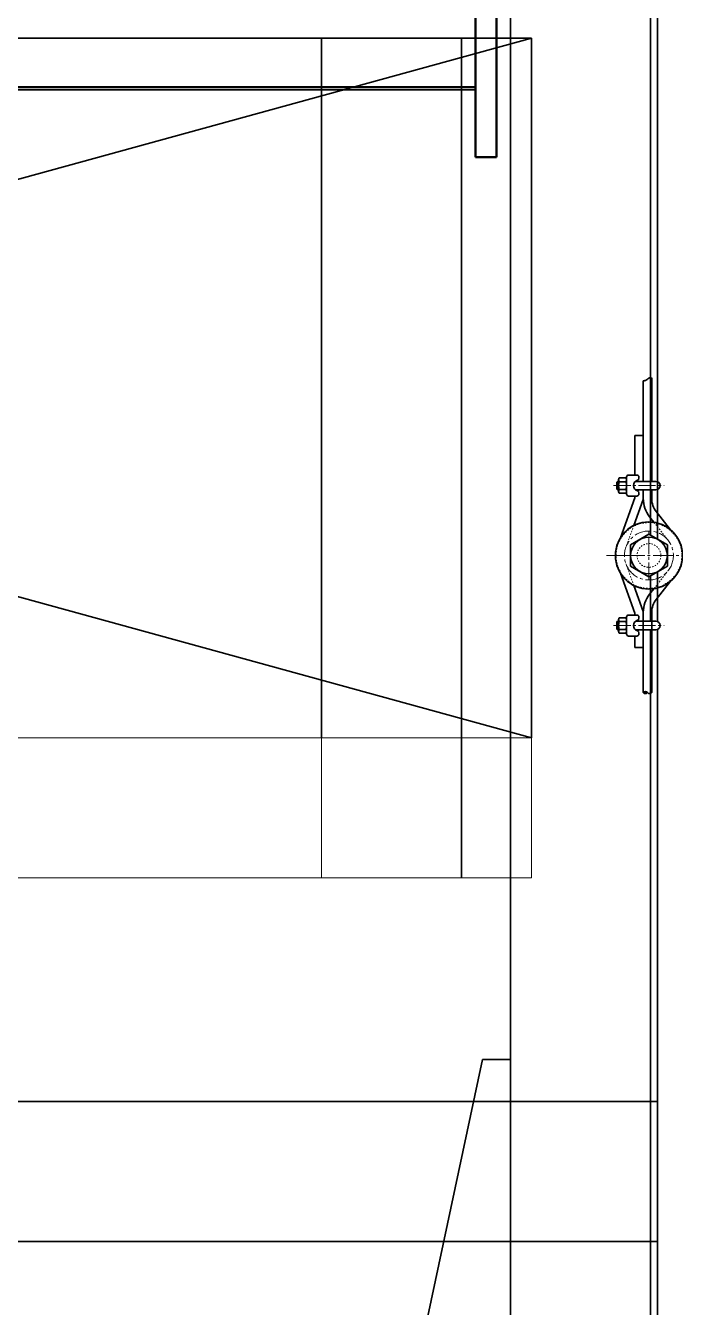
# Model space of a CAD drawing. Header units: millimetres. Extents: x -67280 to 67280, y -47520 to 47520.
# Drawn here: x 15510 to 15975, y 8203 to 9119 of the extents above; entities that cross this region are included whole.
import ezdxf

# ---------------------------------------------------------------- set-up
doc = ezdxf.new("R2010")
doc.units = ezdxf.units.MM
doc.linetypes.add('点画线', pattern=[18, 12, -2, 2, -2])
doc.linetypes.add('虚线', pattern=[2, 1, -1])
for name, color, linetype, lineweight in [('ACADCAXA细实线层', 3, 'Continuous', 18), ('EB0', 7, 'Continuous', 35), ('EB0_1', 7, 'Continuous', 35), ('中心线层', 1, '点画线', 18), ('剖面线层', 6, 'Continuous', 18), ('尺寸线层', 4, 'Continuous', 18), ('粗实线层', 7, 'Continuous', 35), ('细实线层', 3, 'Continuous', 18), ('虚线层', 100, '虚线', 18)]:
    doc.layers.add(name, color=color, linetype=linetype, lineweight=lineweight)

# ---------------------------------------------------------------- blocks, each defined once
blk = doc.blocks.new('*X1463')
at = {"layer": 'EB0', "linetype": 'Continuous', "lineweight": 50}
for p, q in [((0, -2208), (0, -2408)), ((-15, -2358), (-15, -2258)), ((-15, -2258), (-15, -2358)), ((-15, -2358), (-15, -2258)), ((-15, -2358), (-1275, -2358)), ((-15, -2358), (-15, -2408)), ((0, -2408), (-15, -2408))]:
    blk.add_line(p, q, dxfattribs=at)
at = {"layer": '粗实线层'}
for p, q in [((-1235, -2360), (-15, -2360)), ((-15, -2358), (-1145.78, -2358))]:
    blk.add_line(p, q, dxfattribs=at)
at = {"layer": '虚线层', "linetype": 'Continuous', "lineweight": 50}
blk.add_line((-15, -2258), (-15, -2358), dxfattribs=at)
blk = doc.blocks.new('*X1452')
at = {"layer": 'EB0'}
for p, q in [((-250, 10463.21), (-250, -44.72)), ((-370.01, 355.02), (-435.01, 50.02)), ((-350.01, 355.02), (-370.01, 355.02))]:
    blk.add_line(p, q, dxfattribs=at)
at = {"layer": 'EB0_1'}
for p, q in [((-350, 30), (-350, 10349)), ((-350.01, 40), (-350.01, 180))]:
    blk.add_line(p, q, dxfattribs=at)
at = {"layer": 'EB0'}
blk.add_blockref('*X1463', (-360, 3408.02), dxfattribs=at)
blk = doc.blocks.new('*X1529')
at = {"layer": 'EB0'}
for p, q in [((0, 15.18), (-13.15, 7.59)), ((13.15, 7.59), (0, 15.18)), ((-13.15, 7.59), (-13.15, -7.59)), ((13.15, -7.59), (13.15, 7.59)), ((-13.15, -7.59), (0, -15.18)), ((0, -15.18), (13.15, -7.59))]:
    blk.add_line(p, q, dxfattribs=at)
blk.add_circle((0, 0), 13.15, dxfattribs=at)
at = {"layer": '中心线层', "linetype": '点画线', "lineweight": 18}
for p, q in [((0, -16.97), (0, 16.97)), ((14.94, 0), (-14.94, 0))]:
    blk.add_line(p, q, dxfattribs=at)
blk = doc.blocks.new('*X1531')
at = {"layer": 'EB0'}
for p, q in [((-5.7, 4.14), (-5.7, -4.14)), ((-0.43, 5.52), (-5.27, 5.52)), ((-5.27, 2.76), (-0.43, 2.76)), ((0, 4.14), (0, -4.14)), ((-5.27, -2.76), (-0.43, -2.76)), ((-0.43, -5.53), (-5.27, -5.53))]:
    blk.add_line(p, q, dxfattribs=at)
for centre, radius, start, end in [((-3.29, 4.14), 2.41, 145.0795, 214.9205), ((3.3, 0), 9, 162.12482, 197.87518), ((-2.41, 4.14), 2.41, 325.0795, 34.9205), ((-9, 0), 9, 342.12482, 17.87518), ((-3.29, -4.14), 2.41, 145.0795, 214.9205), ((-2.41, -4.14), 2.41, 325.0795, 34.9205)]:
    blk.add_arc(centre, radius, start, end, dxfattribs=at)
at = {"layer": '中心线层', "linetype": '点画线', "lineweight": 18}
blk.add_line((3, 0), (-8.7, 0), dxfattribs=at)
blk = doc.blocks.new('*X1530')
at = {"layer": 'EB0'}
for p, q in [((-14.81, -11.39), (-14.81, 0.66)), ((-13.31, 2.16), (-7.43, 2.16)), ((-5.93, 0.66), (-5.93, -0.16)), ((-21.31, -2.37), (-21.81, -2.87)), ((-21.81, -7.87), (-21.81, -2.87)), ((-21.31, -8.37), (-21.81, -7.87)), ((-21.31, -2.37), (-21.31, -8.37)), ((-21.31, -2.37), (-14.81, -2.37)), ((-21.31, -8.37), (-14.81, -8.37)), ((-8.45, -2.37), (6.19, -2.37)), ((-8.45, -8.37), (6.19, -8.37)), ((-13.31, -12.89), (-7.43, -12.89)), ((-5.93, -10.57), (-5.93, -11.39))]:
    blk.add_line(p, q, dxfattribs=at)
for centre, radius, start, end in [((-13.31, 0.66), 1.5, 90, 180), ((-7.43, 0.66), 1.5, 0, 90), ((-5.93, -5.37), 3.92, 106.0684, 253.93164), ((-7.43, -0.16), 1.5, 286.06814, 0.0001), ((-7.43, -10.57), 1.5, 0.0003, 73.93087), ((6.19, -5.37), 3, 0, 90), ((6.19, -5.37), 3, 270, 0), ((-13.31, -11.39), 1.5, 180, 270), ((-7.43, -11.39), 1.5, 270, 360)]:
    blk.add_arc(centre, radius, start, end, dxfattribs=at)
at = {"layer": '中心线层', "linetype": '点画线', "lineweight": 18}
blk.add_line((-24.15, -5.37), (12.19, -5.37), dxfattribs=at)
blk.add_wipeout([(-14.81, -5.37), (-14.81, -4.56), (-14.81, -4.56), (-14.81, -1.22), (-14.81, -1.22), (-14.81, -1.17), (-14.81, -1.12), (-14.82, -1.07), (-14.82, -1.03), (-14.83, -0.98), (-14.83, -0.93), (-14.84, -0.88), (-14.84, -0.83), (-14.85, -0.78), (-14.86, -0.73), (-14.87, -0.69), (-14.88, -0.64), (-14.9, -0.59), (-14.91, -0.54), (-14.92, -0.5), (-14.94, -0.45), (-14.96, -0.4), (-14.97, -0.36), (-14.99, -0.31), (-15.01, -0.27), (-15.03, -0.22), (-15.05, -0.18), (-15.07, -0.13), (-15.09, -0.09), (-15.12, -0.05), (-15.14, -0.01), (-15.17, 0.04), (-15.19, 0.08), (-15.22, 0.12), (-15.25, 0.16), (-15.25, 0.16), (-20.08, 0.16), (-20.08, 0.16), (-20.11, 0.12), (-20.13, 0.08), (-20.16, 0.04), (-20.18, -0.01), (-20.21, -0.05), (-20.23, -0.09), (-20.25, -0.13), (-20.28, -0.18), (-20.3, -0.22), (-20.32, -0.27), (-20.34, -0.31), (-20.35, -0.36), (-20.37, -0.4), (-20.39, -0.45), (-20.4, -0.5), (-20.42, -0.54), (-20.43, -0.59), (-20.44, -0.64), (-20.45, -0.69), (-20.46, -0.73), (-20.47, -0.78), (-20.48, -0.83), (-20.49, -0.88), (-20.49, -0.93), (-20.5, -0.98), (-20.5, -1.03), (-20.51, -1.07), (-20.51, -1.12), (-20.51, -1.17), (-20.51, -1.22), (-20.51, -1.22), (-20.51, -4.56), (-20.51, -4.56), (-20.51, -5.37), (-20.51, -5.37), (-20.51, -9.51), (-20.51, -9.51), (-20.51, -9.56), (-20.51, -9.61), (-20.51, -9.66), (-20.5, -9.7), (-20.5, -9.75), (-20.49, -9.8), (-20.49, -9.85), (-20.48, -9.9), (-20.47, -9.95), (-20.46, -10), (-20.45, -10.04), (-20.44, -10.09), (-20.43, -10.14), (-20.42, -10.19), (-20.4, -10.23), (-20.39, -10.28), (-20.37, -10.33), (-20.35, -10.37), (-20.34, -10.42), (-20.32, -10.46), (-20.3, -10.51), (-20.28, -10.55), (-20.25, -10.6), (-20.23, -10.64), (-20.21, -10.68), (-20.18, -10.72), (-20.16, -10.77), (-20.13, -10.81), (-20.11, -10.85), (-20.08, -10.89), (-20.08, -10.89), (-15.25, -10.89), (-15.25, -10.89), (-15.22, -10.85), (-15.19, -10.81), (-15.17, -10.77), (-15.14, -10.72), (-15.12, -10.68), (-15.09, -10.64), (-15.07, -10.6), (-15.05, -10.55), (-15.03, -10.51), (-15.01, -10.46), (-14.99, -10.42), (-14.97, -10.37), (-14.96, -10.33), (-14.94, -10.28), (-14.92, -10.23), (-14.91, -10.19), (-14.9, -10.14), (-14.88, -10.09), (-14.87, -10.04), (-14.86, -10), (-14.85, -9.95), (-14.84, -9.9), (-14.84, -9.85), (-14.83, -9.8), (-14.83, -9.75), (-14.82, -9.7), (-14.82, -9.66), (-14.81, -9.61), (-14.81, -9.56), (-14.81, -9.51), (-14.81, -9.51)]).dxf.layer = 'EB0'
at = {"layer": 'EB0'}
blk.add_blockref('*X1531', (-14.81, -5.37), dxfattribs=at)
blk = doc.blocks.new('*X1533')
at = {"layer": 'EB0'}
for p, q in [((-5.7, -4.14), (-5.7, 4.14)), ((-0.43, 5.52), (-5.27, 5.52)), ((-5.27, 2.76), (-0.43, 2.76)), ((0, -4.14), (0, 4.14)), ((-5.27, -2.76), (-0.43, -2.76)), ((-0.43, -5.53), (-5.27, -5.53))]:
    blk.add_line(p, q, dxfattribs=at)
for centre, radius, start, end in [((-3.29, 4.14), 2.41, 145.0795, 214.9205), ((3.3, 0), 9, 162.12482, 197.87518), ((-2.41, 4.14), 2.41, 325.0795, 34.9205), ((-9, 0), 9, 342.12482, 17.87518), ((-3.29, -4.14), 2.41, 145.0795, 214.9205), ((-2.41, -4.14), 2.41, 325.0795, 34.9205)]:
    blk.add_arc(centre, radius, start, end, dxfattribs=at)
at = {"layer": '中心线层', "linetype": '点画线', "lineweight": 18}
blk.add_line((3, 0), (-8.7, 0), dxfattribs=at)
blk = doc.blocks.new('*X1532')
at = {"layer": 'EB0'}
for p, q in [((-14.81, 11.39), (-14.81, -0.66)), ((-13.31, 12.89), (-7.43, 12.89)), ((-5.93, 10.57), (-5.93, 11.39)), ((-21.31, 8.37), (-21.81, 7.87)), ((-21.81, 7.87), (-21.81, 2.87)), ((-21.31, 2.37), (-21.81, 2.87)), ((-21.31, 2.37), (-21.31, 8.37)), ((-21.31, 8.37), (-14.81, 8.37)), ((-21.31, 2.37), (-14.81, 2.37)), ((-8.45, 8.37), (6.19, 8.37)), ((-8.45, 2.37), (6.19, 2.37)), ((-5.93, -0.66), (-5.93, 0.16)), ((-13.31, -2.16), (-7.43, -2.16))]:
    blk.add_line(p, q, dxfattribs=at)
for centre, radius, start, end in [((-13.31, 11.39), 1.5, 90, 180), ((-7.43, 11.39), 1.5, 0, 90), ((-7.43, 10.57), 1.5, 286.06913, 359.9997), ((-5.93, 5.37), 3.92, 106.06836, 253.9316), ((-7.43, 0.16), 1.5, 359.9999, 73.93186), ((6.19, 5.37), 3, 0, 90), ((6.19, 5.37), 3, 270, 360), ((-13.31, -0.66), 1.5, 180, 270), ((-7.43, -0.66), 1.5, 270, 0)]:
    blk.add_arc(centre, radius, start, end, dxfattribs=at)
at = {"layer": '中心线层', "linetype": '点画线', "lineweight": 18}
blk.add_line((-24.15, 5.37), (12.19, 5.37), dxfattribs=at)
blk.add_wipeout([(-14.81, 5.37), (-14.81, 6.17), (-14.81, 6.17), (-14.81, 9.51), (-14.81, 9.51), (-14.81, 9.56), (-14.81, 9.61), (-14.82, 9.66), (-14.82, 9.7), (-14.83, 9.75), (-14.83, 9.8), (-14.84, 9.85), (-14.84, 9.9), (-14.85, 9.95), (-14.86, 10), (-14.87, 10.04), (-14.88, 10.09), (-14.9, 10.14), (-14.91, 10.19), (-14.92, 10.23), (-14.94, 10.28), (-14.96, 10.33), (-14.97, 10.37), (-14.99, 10.42), (-15.01, 10.46), (-15.03, 10.51), (-15.05, 10.55), (-15.07, 10.6), (-15.09, 10.64), (-15.12, 10.68), (-15.14, 10.72), (-15.17, 10.77), (-15.19, 10.81), (-15.22, 10.85), (-15.25, 10.89), (-15.25, 10.89), (-20.08, 10.89), (-20.08, 10.89), (-20.11, 10.85), (-20.13, 10.81), (-20.16, 10.77), (-20.18, 10.72), (-20.21, 10.68), (-20.23, 10.64), (-20.25, 10.6), (-20.28, 10.55), (-20.3, 10.51), (-20.32, 10.46), (-20.34, 10.42), (-20.35, 10.37), (-20.37, 10.33), (-20.39, 10.28), (-20.4, 10.23), (-20.42, 10.19), (-20.43, 10.14), (-20.44, 10.09), (-20.45, 10.04), (-20.46, 10), (-20.47, 9.95), (-20.48, 9.9), (-20.49, 9.85), (-20.49, 9.8), (-20.5, 9.75), (-20.5, 9.7), (-20.51, 9.66), (-20.51, 9.61), (-20.51, 9.56), (-20.51, 9.51), (-20.51, 9.51), (-20.51, 6.17), (-20.51, 6.17), (-20.51, 5.37), (-20.51, 5.37), (-20.51, 1.22), (-20.51, 1.22), (-20.51, 1.17), (-20.51, 1.12), (-20.51, 1.07), (-20.5, 1.03), (-20.5, 0.98), (-20.49, 0.93), (-20.49, 0.88), (-20.48, 0.83), (-20.47, 0.78), (-20.46, 0.73), (-20.45, 0.69), (-20.44, 0.64), (-20.43, 0.59), (-20.42, 0.54), (-20.4, 0.5), (-20.39, 0.45), (-20.37, 0.4), (-20.35, 0.36), (-20.34, 0.31), (-20.32, 0.27), (-20.3, 0.22), (-20.28, 0.18), (-20.25, 0.13), (-20.23, 0.09), (-20.21, 0.05), (-20.18, 0.01), (-20.16, -0.04), (-20.13, -0.08), (-20.11, -0.12), (-20.08, -0.16), (-20.08, -0.16), (-15.25, -0.16), (-15.25, -0.16), (-15.22, -0.12), (-15.19, -0.08), (-15.17, -0.04), (-15.14, 0.01), (-15.12, 0.05), (-15.09, 0.09), (-15.07, 0.13), (-15.05, 0.18), (-15.03, 0.22), (-15.01, 0.27), (-14.99, 0.31), (-14.97, 0.36), (-14.96, 0.4), (-14.94, 0.45), (-14.92, 0.5), (-14.91, 0.54), (-14.9, 0.59), (-14.88, 0.64), (-14.87, 0.69), (-14.86, 0.73), (-14.85, 0.78), (-14.84, 0.83), (-14.84, 0.88), (-14.83, 0.93), (-14.83, 0.98), (-14.82, 1.03), (-14.82, 1.07), (-14.81, 1.12), (-14.81, 1.17), (-14.81, 1.22), (-14.81, 1.22)]).dxf.layer = 'EB0'
at = {"layer": 'EB0'}
blk.add_blockref('*X1533', (-14.81, 5.37), dxfattribs=at)
blk = doc.blocks.new('*X1534')
at = {"layer": '剖面线层', "color": 0, "linetype": 'Continuous', "lineweight": 18}
for p, q in [((-1.73, -1.28), (-1.2, -0.75)), ((-1.36, -1.62), (-0.25, -0.51)), ((-0.89, -1.85), (0.35, -0.62)), ((-0.28, -1.96), (0.82, -0.85)), ((0.68, -1.71), (1.19, -1.19))]:
    blk.add_line(p, q, dxfattribs=at)
blk = doc.blocks.new('*X1439')
at = {"layer": 'EB0'}
blk.add_line((644.99, 207), (644.99, 261.08), dxfattribs=at)
blk.add_blockref('*X1452', (894.99, 70), dxfattribs=at)
for p, q in [((639.96, 871.04), (639.96, 910.14)), ((645.96, 871.04), (645.96, 912.28)), ((633.96, 871.04), (639.96, 871.04)), ((639.96, 838.28), (639.96, 872.28)), ((645.96, 838.28), (645.96, 872.28)), ((644.45, 813.02), (647.6, 809.02)), ((644.45, 757.57), (647.6, 761.57)), ((633.96, 719.48), (639.96, 719.48)), ((639.96, 719.48), (639.96, 687.28)), ((645.96, 719.48), (645.96, 687.28))]:
    blk.add_line(p, q, dxfattribs=at)
blk.add_circle((644, 785.26), 11, dxfattribs=at)
for centre, start, end in [((641.46, 686.08), 38.65981, 141.34019), ((641.46, 688.48), 218.65981, 321.34019), ((644.46, 688.48), 218.65981, 321.34019)]:
    blk.add_arc(centre, 1.92, start, end, dxfattribs=at)
blk.add_open_spline([(639.96, 910.14), (640.73, 910.15), (642.36, 910.55), (644.08, 912.58), (645.44, 912.31), (645.96, 912.06)], degree=3, knots=[0, 0, 0, 0, 2308.796804, 5124.447801, 6854.485527, 6854.485527, 6854.485527, 6854.485527], dxfattribs=at)
at = {"layer": '中心线层', "linetype": '点画线', "lineweight": 18}
for p, q in [((642.99, 774.29), (642.99, 796.29)), ((624.99, 785.29), (655.99, 785.29)), ((631.99, 785.29), (653.99, 785.29))]:
    blk.add_line(p, q, dxfattribs=at)
at = {"layer": '中心线层'}
blk.add_line((679.36, 785.26), (613.62, 785.26), dxfattribs=at)
at = {"layer": '剖面线层'}
blk.add_blockref('*X1534', (641.73, 688.51), dxfattribs=at)
blk.add_wipeout([(651.96, 735.23), (651.96, 735.26), (651.96, 735.28), (651.96, 735.31), (651.96, 735.34), (651.96, 735.36), (651.96, 735.39), (651.95, 735.42), (651.95, 735.45), (651.95, 735.47), (651.95, 735.5), (651.94, 735.53), (651.94, 735.56), (651.94, 735.58), (651.94, 735.61), (651.93, 735.64), (651.93, 735.66), (651.92, 735.69), (651.92, 735.72), (651.91, 735.74), (651.91, 735.77), (651.91, 735.8), (651.9, 735.82), (651.89, 735.85), (651.89, 735.88), (651.88, 735.9), (651.88, 735.93), (651.87, 735.96), (651.86, 735.98), (651.86, 736.01), (651.85, 736.04), (651.85, 736.04), (651.81, 736.16), (651.77, 736.28), (651.72, 736.4), (651.67, 736.52), (651.61, 736.64), (651.54, 736.75), (651.48, 736.86), (651.4, 736.97), (651.33, 737.07), (651.24, 737.17), (651.16, 737.27), (651.07, 737.36), (650.97, 737.45), (650.87, 737.54), (650.77, 737.62), (650.67, 737.69), (650.56, 737.77), (650.45, 737.83), (650.33, 737.9), (650.22, 737.95), (650.1, 738), (649.98, 738.05), (649.85, 738.09), (649.73, 738.13), (649.6, 738.16), (649.48, 738.18), (649.35, 738.2), (649.22, 738.22), (649.09, 738.23), (648.96, 738.23), (648.96, 738.23), (634.32, 738.23), (635.76, 738.99), (635.71, 738.98), (635.66, 738.96), (635.6, 738.95), (635.55, 738.93), (635.5, 738.91), (635.45, 738.89), (635.4, 738.87), (635.35, 738.85), (635.3, 738.83), (635.25, 738.81), (635.2, 738.78), (635.15, 738.76), (635.1, 738.74), (635.05, 738.71), (635, 738.69), (634.95, 738.66), (634.91, 738.63), (634.86, 738.61), (634.81, 738.58), (634.77, 738.55), (634.72, 738.52), (634.67, 738.49), (634.63, 738.46), (634.58, 738.43), (634.54, 738.4), (634.49, 738.36), (634.45, 738.33), (634.41, 738.3), (634.37, 738.26), (634.32, 738.23), (635.76, 738.99), (635.82, 739.01), (635.88, 739.04), (635.94, 739.06), (636, 739.09), (636.06, 739.12), (636.11, 739.15), (636.17, 739.18), (636.22, 739.22), (636.27, 739.26), (636.32, 739.3), (636.37, 739.34), (636.42, 739.39), (636.46, 739.43), (636.5, 739.48), (636.54, 739.53), (636.58, 739.59), (636.62, 739.64), (636.65, 739.7), (636.68, 739.75), (636.71, 739.81), (636.73, 739.87), (636.76, 739.93), (636.78, 739.99), (636.8, 740.05), (636.81, 740.12), (636.82, 740.18), (636.83, 740.24), (636.84, 740.31), (636.84, 740.37), (636.85, 740.44), (636.85, 740.44), (636.85, 741.25), (636.85, 741.25), (636.84, 741.33), (636.84, 741.41), (636.83, 741.48), (636.81, 741.56), (636.79, 741.64), (636.77, 741.71), (636.75, 741.79), (636.72, 741.86), (636.68, 741.93), (636.64, 742), (636.6, 742.07), (636.56, 742.13), (636.51, 742.19), (636.46, 742.25), (636.41, 742.31), (636.35, 742.36), (636.29, 742.42), (636.23, 742.46), (636.16, 742.51), (636.1, 742.55), (636.03, 742.59), (635.96, 742.62), (635.88, 742.65), (635.81, 742.68), (635.73, 742.7), (635.66, 742.72), (635.58, 742.73), (635.5, 742.74), (635.42, 742.75), (635.35, 742.75), (635.35, 742.75), (629.46, 742.75), (629.46, 742.75), (629.38, 742.75), (629.3, 742.74), (629.22, 742.73), (629.15, 742.72), (629.07, 742.7), (629, 742.68), (628.92, 742.65), (628.85, 742.62), (628.78, 742.59), (628.71, 742.55), (628.64, 742.51), (628.58, 742.46), (628.52, 742.42), (628.46, 742.36), (628.4, 742.31), (628.34, 742.25), (628.29, 742.19), (628.25, 742.13), (628.2, 742.07), (628.16, 742), (628.12, 741.93), (628.09, 741.86), (628.06, 741.79), (628.03, 741.71), (628.01, 741.64), (627.99, 741.56), (627.98, 741.48), (627.97, 741.41), (627.96, 741.33), (627.96, 741.25), (627.96, 741.25), (627.96, 739.37), (627.96, 739.37), (627.96, 739.42), (627.96, 739.47), (627.96, 739.52), (627.95, 739.57), (627.95, 739.62), (627.94, 739.67), (627.94, 739.71), (627.93, 739.76), (627.92, 739.81), (627.91, 739.86), (627.9, 739.91), (627.89, 739.95), (627.88, 740), (627.86, 740.05), (627.85, 740.1), (627.83, 740.14), (627.82, 740.19), (627.8, 740.24), (627.78, 740.28), (627.76, 740.33), (627.74, 740.37), (627.72, 740.42), (627.7, 740.46), (627.68, 740.5), (627.65, 740.55), (627.63, 740.59), (627.61, 740.63), (627.58, 740.67), (627.55, 740.71), (627.53, 740.75), (627.53, 740.75), (622.69, 740.75), (622.69, 740.75), (622.67, 740.71), (622.64, 740.67), (622.61, 740.63), (622.59, 740.59), (622.56, 740.55), (622.54, 740.5), (622.52, 740.46), (622.5, 740.42), (622.48, 740.37), (622.46, 740.33), (622.44, 740.28), (622.42, 740.24), (622.4, 740.19), (622.39, 740.14), (622.37, 740.1), (622.36, 740.05), (622.34, 740), (622.33, 739.95), (622.32, 739.91), (622.31, 739.86), (622.3, 739.81), (622.29, 739.76), (622.28, 739.71), (622.28, 739.67), (622.27, 739.62), (622.27, 739.57), (622.26, 739.52), (622.26, 739.47), (622.26, 739.42), (622.26, 739.37), (622.26, 739.37), (622.26, 738.23), (622.26, 738.23), (621.46, 738.23), (621.46, 738.23), (620.96, 737.73), (620.96, 737.73), (620.96, 736.04), (620.96, 736.04), (620.96, 735.23), (620.96, 735.23), (620.96, 732.73), (620.96, 732.73), (621.46, 732.23), (621.46, 732.23), (622.26, 732.23), (622.26, 732.23), (622.26, 731.08), (622.26, 731.08), (622.26, 731.04), (622.26, 730.99), (622.26, 730.94), (622.27, 730.89), (622.27, 730.84), (622.28, 730.79), (622.28, 730.74), (622.29, 730.69), (622.3, 730.65), (622.31, 730.6), (622.32, 730.55), (622.33, 730.5), (622.34, 730.45), (622.36, 730.41), (622.37, 730.36), (622.39, 730.31), (622.4, 730.27), (622.42, 730.22), (622.44, 730.18), (622.46, 730.13), (622.48, 730.09), (622.5, 730.04), (622.52, 730), (622.54, 729.95), (622.56, 729.91), (622.59, 729.87), (622.61, 729.83), (622.64, 729.79), (622.67, 729.74), (622.69, 729.7), (622.69, 729.7), (627.53, 729.7), (627.53, 729.7), (627.55, 729.74), (627.58, 729.79), (627.61, 729.83), (627.63, 729.87), (627.65, 729.91), (627.68, 729.95), (627.7, 730), (627.72, 730.04), (627.74, 730.09), (627.76, 730.13), (627.78, 730.18), (627.8, 730.22), (627.82, 730.27), (627.83, 730.31), (627.85, 730.36), (627.86, 730.41), (627.88, 730.45), (627.89, 730.5), (627.9, 730.55), (627.91, 730.6), (627.92, 730.65), (627.93, 730.69), (627.94, 730.74), (627.94, 730.79), (627.95, 730.84), (627.95, 730.89), (627.96, 730.94), (627.96, 730.99), (627.96, 731.04), (627.96, 731.08), (627.96, 731.08), (627.96, 729.21), (627.96, 729.21), (627.96, 729.13), (627.97, 729.05), (627.98, 728.97), (627.99, 728.9), (628.01, 728.82), (628.03, 728.74), (628.06, 728.67), (628.09, 728.6), (628.12, 728.53), (628.16, 728.46), (628.2, 728.39), (628.25, 728.33), (628.29, 728.26), (628.34, 728.2), (628.4, 728.15), (628.46, 728.09), (628.52, 728.04), (628.58, 727.99), (628.64, 727.95), (628.71, 727.91), (628.78, 727.87), (628.85, 727.84), (628.92, 727.81), (629, 727.78), (629.07, 727.76), (629.15, 727.74), (629.22, 727.73), (629.3, 727.72), (629.38, 727.71), (629.46, 727.71), (629.46, 727.71), (635.35, 727.71), (635.35, 727.71), (635.42, 727.71), (635.5, 727.72), (635.58, 727.73), (635.66, 727.74), (635.73, 727.76), (635.81, 727.78), (635.88, 727.81), (635.96, 727.84), (636.03, 727.87), (636.1, 727.91), (636.16, 727.95), (636.23, 727.99), (636.29, 728.04), (636.35, 728.09), (636.41, 728.15), (636.46, 728.2), (636.51, 728.26), (636.56, 728.33), (636.6, 728.39), (636.64, 728.46), (636.68, 728.53), (636.72, 728.6), (636.75, 728.67), (636.77, 728.74), (636.79, 728.82), (636.81, 728.9), (636.83, 728.97), (636.84, 729.05), (636.84, 729.13), (636.85, 729.21), (636.85, 729.21), (636.85, 730.02), (636.85, 730.02), (636.84, 730.09), (636.84, 730.15), (636.83, 730.21), (636.82, 730.28), (636.81, 730.34), (636.8, 730.4), (636.78, 730.47), (636.76, 730.53), (636.73, 730.59), (636.71, 730.65), (636.68, 730.7), (636.65, 730.76), (636.62, 730.82), (636.58, 730.87), (636.54, 730.92), (636.5, 730.97), (636.46, 731.02), (636.42, 731.07), (636.37, 731.11), (636.32, 731.16), (636.27, 731.2), (636.22, 731.24), (636.17, 731.27), (636.11, 731.31), (636.06, 731.34), (636, 731.37), (635.94, 731.4), (635.88, 731.42), (635.82, 731.44), (635.76, 731.46), (634.32, 732.23), (634.37, 732.19), (634.41, 732.16), (634.45, 732.13), (634.49, 732.09), (634.54, 732.06), (634.58, 732.03), (634.63, 732), (634.67, 731.97), (634.72, 731.94), (634.77, 731.91), (634.81, 731.88), (634.86, 731.85), (634.91, 731.82), (634.95, 731.8), (635, 731.77), (635.05, 731.74), (635.1, 731.72), (635.15, 731.7), (635.2, 731.67), (635.25, 731.65), (635.3, 731.63), (635.35, 731.61), (635.4, 731.59), (635.45, 731.57), (635.5, 731.55), (635.55, 731.53), (635.6, 731.51), (635.66, 731.49), (635.71, 731.48), (635.76, 731.46), (634.32, 732.23), (648.96, 732.23), (648.96, 732.23), (649.12, 732.23), (649.27, 732.25), (649.43, 732.27), (649.58, 732.29), (649.74, 732.33), (649.89, 732.38), (650.03, 732.43), (650.18, 732.49), (650.32, 732.56), (650.46, 732.63), (650.59, 732.71), (650.72, 732.8), (650.85, 732.9), (650.97, 733), (651.08, 733.11), (651.19, 733.22), (651.29, 733.34), (651.39, 733.47), (651.48, 733.59), (651.56, 733.73), (651.63, 733.87), (651.7, 734.01), (651.76, 734.15), (651.81, 734.3), (651.86, 734.45), (651.89, 734.6), (651.92, 734.76), (651.94, 734.92), (651.96, 735.07)]).dxf.layer = 'EB0'
at = {"layer": 'EB0'}
for name, p in [('*X1530', (642.77, 840.65)), ('*X1532', (642.77, 729.86))]:
    blk.add_blockref(name, p, dxfattribs=at)
blk.add_wipeout([(657.15, 785.26), (657.15, 787.32), (657.15, 787.32), (657.15, 792.85), (657.15, 792.85), (650.57, 796.64), (650.57, 796.64), (644, 800.44), (644, 800.44), (637.43, 796.64), (637.43, 796.64), (630.85, 792.85), (630.85, 792.85), (630.85, 787.32), (630.85, 787.32), (630.85, 785.26), (630.85, 785.26), (630.85, 777.67), (630.85, 777.67), (637.43, 773.87), (637.43, 773.87), (644, 770.08), (644, 770.08), (650.57, 773.87), (650.57, 773.87), (657.15, 777.67), (657.15, 777.67)]).dxf.layer = 'EB0'
for p, q in [((633.96, 842.8), (633.96, 871.04)), ((633.96, 826.41), (623.58, 797.92)), ((639.96, 825.35), (633.17, 806.72)), ((633.96, 826.41), (633.96, 827.76)), ((639.96, 826), (639.96, 832.28)), ((645.96, 826), (645.96, 832.28)), ((649.17, 816.73), (659.45, 803.65)), ((633.96, 744.18), (623.58, 772.67)), ((639.96, 745.24), (633.17, 763.87)), ((649.17, 753.86), (659.45, 766.94)), ((633.96, 744.18), (633.96, 742.75)), ((639.96, 745.24), (639.96, 719.48)), ((645.96, 744.59), (645.96, 719.48)), ((633.96, 727.71), (633.96, 719.48))]:
    blk.add_line(p, q, dxfattribs=at)
blk.add_circle((643.99, 785.29), 24, dxfattribs=at)
for centre, radius, start, end in [((660.96, 826), 21, 180, 218.17509), ((660.96, 826), 15, 180, 218.17509), ((660.96, 744.59), 21, 141.82491, 180), ((660.96, 744.59), 15, 141.82491, 180)]:
    blk.add_arc(centre, radius, start, end, dxfattribs=at)
at = {"layer": '中心线层'}
blk.add_circle((643.99, 785.29), 17.5, dxfattribs=at)
at = {"layer": '虚线层'}
for p, q in [((633.17, 806.72), (627.55, 791.28)), ((647.6, 809.02), (657.75, 796.11)), ((655.4, 808.8), (659.45, 803.65)), ((633.17, 763.87), (627.55, 779.3)), ((647.6, 761.57), (657.75, 774.48))]:
    blk.add_line(p, q, dxfattribs=at)
for radius in [23.5, 8.5]:
    blk.add_circle((643.99, 785.29), radius, dxfattribs=at)
at = {"layer": 'EB0'}
blk.add_blockref('*X1529', (644, 785.26), dxfattribs=at)

msp = doc.modelspace()

# ---------------------------------------------------------------- linework, layer by layer
at = {"layer": 'ACADCAXA细实线层', "color": 2, "linetype": 'Continuous', "lineweight": 18}
for p, q in [((14052.031, 8609.786), (15872.031, 8609.786)), ((14052.031, 8509.786), (15872.031, 8509.786))]:
    msp.add_line(p, q, dxfattribs=at)
at = {"layer": 'EB0'}
for p, q in [((15962.031, 7599.786), (15962.031, 18849.786)), ((13962.031, 8349.786), (15962.031, 8349.786)), ((14202.031, 8349.786), (15962.031, 8349.786)), ((13962.031, 8249.786), (15962.031, 8249.786)), ((14202.031, 8249.786), (15962.031, 8249.786))]:
    msp.add_line(p, q, dxfattribs=at)
at = {"layer": 'EB0', "color": 2}
for p, q in [((14052.031, 9109.786), (15872.031, 9109.786)), ((15872.031, 9109.786), (14052.031, 8609.786)), ((14052.031, 9109.786), (15872.031, 8609.786)), ((15872.031, 8609.786), (15872.031, 9109.786))]:
    msp.add_line(p, q, dxfattribs=at)
at = {"layer": 'EB0', "color": 5}
msp.add_line((15722.031, 8609.786), (15722.031, 9109.786), dxfattribs=at)
at = {"layer": 'EB0', "color": 4}
for p, q in [((15822.031, 8609.786), (15822.031, 9109.786)), ((15822.031, 8509.786), (15822.031, 8609.786))]:
    msp.add_line(p, q, dxfattribs=at)
at = {"layer": '尺寸线层'}
msp.add_line((15962.031, 7599.786), (15962.031, 18849.786), dxfattribs=at)
at = {"layer": '细实线层', "color": 5}
msp.add_line((15722.031, 8509.786), (15722.031, 8609.786), dxfattribs=at)
at = {"layer": '细实线层'}
msp.add_line((15872.031, 8509.786), (15872.031, 8609.786), dxfattribs=at)

# ---------------------------------------------------------------- next in the draw order: block references
at = {"layer": '尺寸线层'}
msp.add_blockref('*X1439', (15312.039, 7954.786), dxfattribs=at)

doc.saveas('drawing.dxf')
